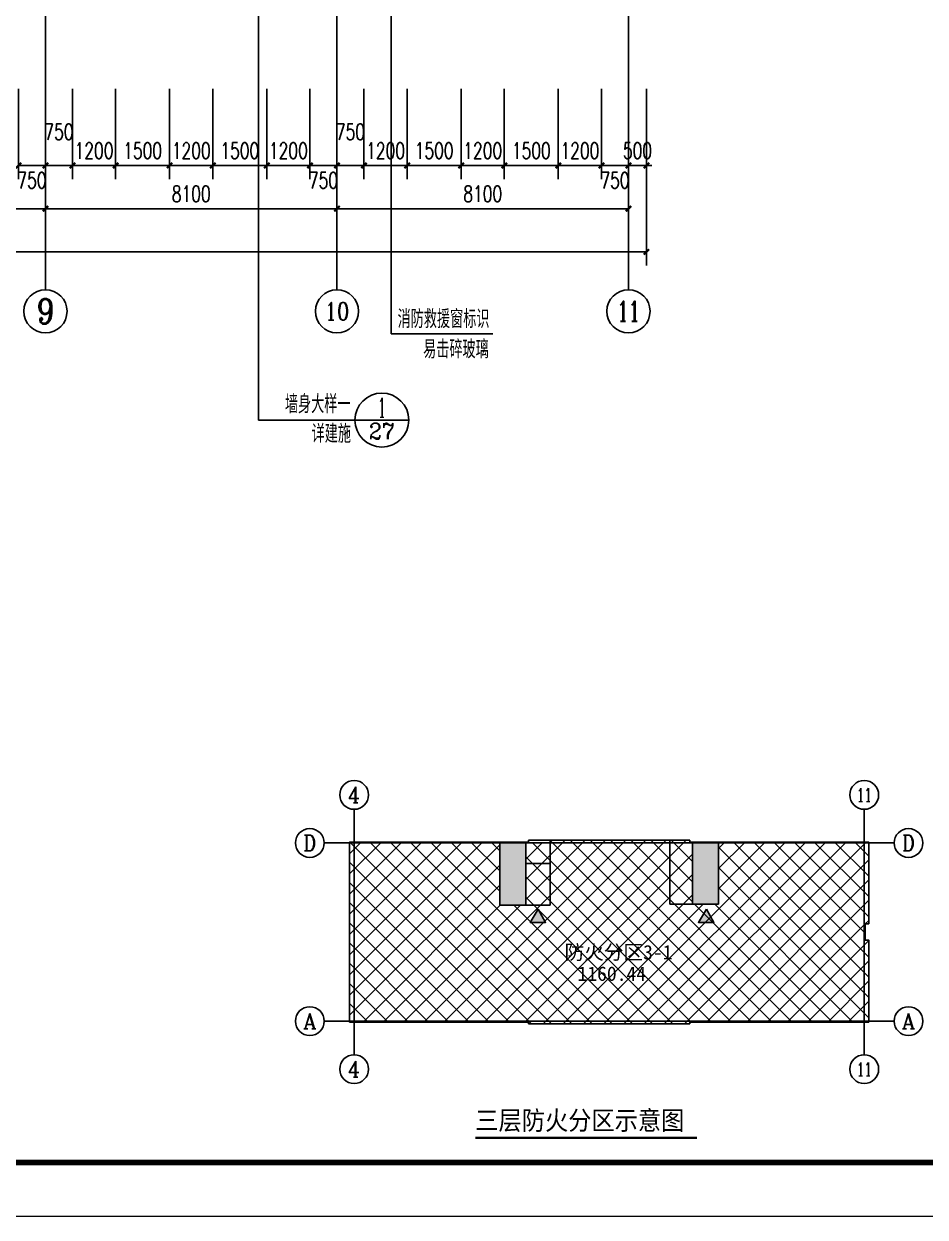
# Model space of a CAD drawing. Extents: x 1738711 to 2346805, y 1189731 to 2516152.
# Drawn here: x 1982692 to 2007735, y 1750890 to 1784042 of the extents above; entities that cross this region are included whole.
import ezdxf
from ezdxf.enums import TextEntityAlignment as Align

# ---------------------------------------------------------------- set-up
doc = ezdxf.new("R2010")
doc.units = 0
doc.header["$LTSCALE"] = 1000
doc.header["$MEASUREMENT"] = 0
for name, color, linetype in [('AXIS', 3, 'Continuous'), ('AXIS_TEXT', 7, 'Continuous'), ('DIM_IDEN', 3, 'Continuous'), ('DIM_LEAD', 3, 'Continuous'), ('DIM_SYMB', 3, 'Continuous'), ('DOTE', 1, 'Continuous'), ('G-ANNO-INDX', 42, 'Continuous'), ('PUB_DIM', 3, 'Continuous'), ('PUB_TEXT', 7, 'Continuous'), ('TK', 4, 'Continuous'), ('WALL', 40, 'Continuous'), ('看线', 8, 'Continuous')]:
    doc.layers.add(name, color=color, linetype=linetype)
doc.styles.add('_TCH_AXIS', font='COMPLEX', dxfattribs={"bigfont": 'GBCBIG'})
doc.styles.add('_TCH_DIM', font='SIMPLEX', dxfattribs={"bigfont": 'GBCBIG'})
doc.styles.add('_TCH_DIM_T3', font='SIMPLEX', dxfattribs={"width": 0.705882, "bigfont": 'GBCBIG'})
doc.styles.add('_TCH_LABEL', font='COMPLEX', dxfattribs={"bigfont": 'GBCBIG'})
doc.styles.add('COMPLEX', font='COMPLEX')
doc.styles.add('宋体', font='SIMSUN.TTF', dxfattribs={"width": 0.75})
doc.styles.add('黑体', font='simhei_0.ttf', dxfattribs={"width": 0.9})
doc.dimstyles.new('_TCH_ARCH&&150', dxfattribs={"dimtxt": 446.25, "dimasz": 150, "dimexe": 375, "dimexo": 450, "dimgap": 189.375, "dimtad": 1, "dimdec": 0, "dimzin": 0, "dimdsep": 46, "dimtxsty": '_TCH_DIM_T3', "dimblk": 'ARCHTICK', "dimcen": 0.09, "dimclrt": 7, "dimazin": 2, "dimtfac": 1, "dimtdec": 0, "dimtix": 1, "dimtmove": 2, "dimatfit": 3, "dimfxl": 1, "dimtolj": 1, "dimtzin": 0, "dimarcsym": 0})

# ---------------------------------------------------------------- blocks, each defined once
blk = doc.blocks.new('haerherhre')
at = {"layer": 'G-ANNO-INDX'}
blk.add_hatch(color=1, dxfattribs=at).paths.add_polyline_path([(2056760, 9211), (2057130, 9001), (2057130, 9431)])
at = {"layer": 'G-ANNO-INDX', "color": 1}
blk.add_lwpolyline([(2056760, 9211), (2057130, 9001), (2057130, 9431), (2056760, 9211)], dxfattribs=at)
blk = doc.blocks.new('hjashrtahreahe')
at = {"layer": 'TK', "color": 7, "const_width": 25}
blk.add_lwpolyline([(0, 59400), (84100, 59400), (84100, 0), (0, 0)], close=True, dxfattribs=at)
at = {"layer": 'TK', "color": 3, "const_width": 100}
blk.add_lwpolyline([(2500, 1000), (2500, 58400), (83100, 58400), (83100, 1000)], close=True, dxfattribs=at)
at = {"layer": 'TK', "style": '宋体', "width": 0.75}
for tag, height, p in [('项目负责人', 350, (6003, 57089)), ('专业负责人', 350, (6003, 56224)), ('设计人', 350, (6003, 55419)), ('版号1', 250, (77304, 22193)), ('时间1', 250, (82405, 22193)), ('版号2', 250, (77304, 21593)), ('时间2', 250, (82405, 21593)), ('版号3', 250, (77304, 20993)), ('时间3', 250, (82405, 20993)), ('建筑会签', 0.0001, (78978, 2403)), ('电气会签', 0.0001, (82128, 2403)), ('结构会签', 0.0001, (78978, 1803)), ('暖通会签', 0.0001, (82128, 1803)), ('给排水会签', 0.0001, (78978, 1250)), ('智能化会签', 0.0001, (82128, 1250))]:
    blk.add_attdef(tag, text='', height=height, dxfattribs=at).set_placement(p, align=Align.CENTER)
for tag, p in [('合作设计单位', (80816, 48986)), ('版号说明1', (79854, 22318)), ('版号说明2', (79854, 21718)), ('版号说明3', (79854, 21118)), ('浙江绿储科技有限公司', (80545, 16036)), ('百兆瓦级集中式熔盐储能关键', (80545, 14953)), ('设备研发及制造基地项目', (80545, 14603)), ('1#研发楼', (80545, 13636)), ('图名', (80545, 12436)), ('工程编号', (78978, 11461)), ('子项编号', (82128, 11461)), ('建筑', (78978, 10711)), ('图号', (82128, 10711)), ('施工图', (78978, 9961)), ('2023.03', (82128, 9961)), ('审定', (79353, 8461)), ('审核', (79353, 7711)), ('工程负责', (79353, 6961)), ('专业负责', (79353, 6211)), ('设计', (79353, 5461)), ('制图', (79353, 4711)), ('校对', (79353, 3961))]:
    blk.add_attdef(tag, text='', height=250, dxfattribs=at).set_placement(p, align=Align.MIDDLE_CENTER)
blk = doc.blocks.new('_ArchTick')
at = {"color": 0, "linetype": 'ByBlock', "const_width": 0.4}
blk.add_lwpolyline([(-0.5, -0.5), (0.5, 0.5)], dxfattribs=at)
blk = doc.blocks.new('*D3413')
at = {"layer": 'Defpoints', "color": 0, "transparency": 16777216}
for p in [(1982542, 1782685), (1983292, 1782685), (1983292, 1780107)]:
    blk.add_point(p, dxfattribs=at)
at = {"layer": 'PUB_DIM', "color": 0, "lineweight": -2, "transparency": 16777216}
for p, q in [((1982542, 1782235), (1982542, 1779732)), ((1983292, 1782235), (1983292, 1779732)), ((1982542, 1780107), (1983292, 1780107))]:
    blk.add_line(p, q, dxfattribs=at)
at = {"layer": 'PUB_DIM', "color": 0, "lineweight": -2, "transparency": 16777216, "xscale": 150, "yscale": 150, "zscale": 150, "rotation": 180}
blk.add_blockref('_ArchTick', (1982542, 1780107), dxfattribs=at)
at = {"layer": 'PUB_DIM', "color": 0, "lineweight": -2, "transparency": 16777216, "xscale": 150, "yscale": 150, "zscale": 150}
blk.add_blockref('_ArchTick', (1983292, 1780107), dxfattribs=at)
at = {"layer": 'PUB_DIM', "color": 7, "transparency": 16777216, "insert": (1982917, 1779695), "char_height": 446.2, "attachment_point": 5, "style": '_TCH_DIM_T3'}
blk.add_mtext('\\A1;750', dxfattribs=at)
blk = doc.blocks.new('*D3414')
at = {"layer": 'Defpoints', "color": 0, "transparency": 16777216}
for p in [(1983292, 1782685), (1984042, 1782685), (1984042, 1780107)]:
    blk.add_point(p, dxfattribs=at)
at = {"layer": 'PUB_DIM', "color": 0, "lineweight": -2, "transparency": 16777216}
for p, q in [((1983292, 1782235), (1983292, 1779732)), ((1984042, 1782235), (1984042, 1779732)), ((1983292, 1780107), (1984042, 1780107))]:
    blk.add_line(p, q, dxfattribs=at)
at = {"layer": 'PUB_DIM', "color": 0, "lineweight": -2, "transparency": 16777216, "xscale": 150, "yscale": 150, "zscale": 150, "rotation": 180}
blk.add_blockref('_ArchTick', (1983292, 1780107), dxfattribs=at)
at = {"layer": 'PUB_DIM', "color": 0, "lineweight": -2, "transparency": 16777216, "xscale": 150, "yscale": 150, "zscale": 150}
blk.add_blockref('_ArchTick', (1984042, 1780107), dxfattribs=at)
at = {"layer": 'PUB_DIM', "color": 7, "transparency": 16777216, "insert": (1983667, 1781045), "char_height": 446.2, "attachment_point": 5, "style": '_TCH_DIM_T3'}
blk.add_mtext('\\A1;750', dxfattribs=at)
blk = doc.blocks.new('*D3415')
at = {"layer": 'Defpoints', "color": 0, "transparency": 16777216}
for p in [(1984042, 1782685), (1985242, 1782685), (1985242, 1780107)]:
    blk.add_point(p, dxfattribs=at)
at = {"layer": 'PUB_DIM', "color": 0, "lineweight": -2, "transparency": 16777216}
for p, q in [((1984042, 1782235), (1984042, 1779732)), ((1985242, 1782235), (1985242, 1779732)), ((1984042, 1780107), (1983892, 1780107)), ((1984042, 1780107), (1985242, 1780107)), ((1985242, 1780107), (1985392, 1780107))]:
    blk.add_line(p, q, dxfattribs=at)
at = {"layer": 'PUB_DIM', "color": 0, "lineweight": -2, "transparency": 16777216, "xscale": 150, "yscale": 150, "zscale": 150}
blk.add_blockref('_ArchTick', (1984042, 1780107), dxfattribs=at)
at = {"layer": 'PUB_DIM', "color": 0, "lineweight": -2, "transparency": 16777216, "xscale": 150, "yscale": 150, "zscale": 150, "rotation": 180}
blk.add_blockref('_ArchTick', (1985242, 1780107), dxfattribs=at)
at = {"layer": 'PUB_DIM', "color": 7, "transparency": 16777216, "insert": (1984642, 1780520), "char_height": 446.2, "attachment_point": 5, "style": '_TCH_DIM_T3'}
blk.add_mtext('\\A1;1200', dxfattribs=at)
blk = doc.blocks.new('*D3416')
at = {"layer": 'Defpoints', "color": 0, "transparency": 16777216}
for p in [(1985242, 1782685), (1986742, 1782685), (1986742, 1780107)]:
    blk.add_point(p, dxfattribs=at)
at = {"layer": 'PUB_DIM', "color": 0, "lineweight": -2, "transparency": 16777216}
for p, q in [((1985242, 1782235), (1985242, 1779732)), ((1986742, 1782235), (1986742, 1779732)), ((1985242, 1780107), (1986742, 1780107))]:
    blk.add_line(p, q, dxfattribs=at)
at = {"layer": 'PUB_DIM', "color": 0, "lineweight": -2, "transparency": 16777216, "xscale": 150, "yscale": 150, "zscale": 150, "rotation": 180}
blk.add_blockref('_ArchTick', (1985242, 1780107), dxfattribs=at)
at = {"layer": 'PUB_DIM', "color": 0, "lineweight": -2, "transparency": 16777216, "xscale": 150, "yscale": 150, "zscale": 150}
blk.add_blockref('_ArchTick', (1986742, 1780107), dxfattribs=at)
at = {"layer": 'PUB_DIM', "color": 7, "transparency": 16777216, "insert": (1985992, 1780520), "char_height": 446.2, "attachment_point": 5, "style": '_TCH_DIM_T3'}
blk.add_mtext('\\A1;1500', dxfattribs=at)
blk = doc.blocks.new('*D3417')
at = {"layer": 'Defpoints', "color": 0, "transparency": 16777216}
for p in [(1986742, 1782685), (1987942, 1782685), (1987942, 1780107)]:
    blk.add_point(p, dxfattribs=at)
at = {"layer": 'PUB_DIM', "color": 0, "lineweight": -2, "transparency": 16777216}
for p, q in [((1986742, 1782235), (1986742, 1779732)), ((1987942, 1782235), (1987942, 1779732)), ((1986742, 1780107), (1986592, 1780107)), ((1986742, 1780107), (1987942, 1780107)), ((1987942, 1780107), (1988092, 1780107))]:
    blk.add_line(p, q, dxfattribs=at)
at = {"layer": 'PUB_DIM', "color": 0, "lineweight": -2, "transparency": 16777216, "xscale": 150, "yscale": 150, "zscale": 150}
blk.add_blockref('_ArchTick', (1986742, 1780107), dxfattribs=at)
at = {"layer": 'PUB_DIM', "color": 0, "lineweight": -2, "transparency": 16777216, "xscale": 150, "yscale": 150, "zscale": 150, "rotation": 180}
blk.add_blockref('_ArchTick', (1987942, 1780107), dxfattribs=at)
at = {"layer": 'PUB_DIM', "color": 7, "transparency": 16777216, "insert": (1987342, 1780520), "char_height": 446.2, "attachment_point": 5, "style": '_TCH_DIM_T3'}
blk.add_mtext('\\A1;1200', dxfattribs=at)
blk = doc.blocks.new('*D3418')
at = {"layer": 'Defpoints', "color": 0, "transparency": 16777216}
for p in [(1987942, 1782685), (1989442, 1782685), (1989442, 1780107)]:
    blk.add_point(p, dxfattribs=at)
at = {"layer": 'PUB_DIM', "color": 0, "lineweight": -2, "transparency": 16777216}
for p, q in [((1987942, 1782235), (1987942, 1779732)), ((1989442, 1782235), (1989442, 1779732)), ((1987942, 1780107), (1989442, 1780107))]:
    blk.add_line(p, q, dxfattribs=at)
at = {"layer": 'PUB_DIM', "color": 0, "lineweight": -2, "transparency": 16777216, "xscale": 150, "yscale": 150, "zscale": 150, "rotation": 180}
blk.add_blockref('_ArchTick', (1987942, 1780107), dxfattribs=at)
at = {"layer": 'PUB_DIM', "color": 0, "lineweight": -2, "transparency": 16777216, "xscale": 150, "yscale": 150, "zscale": 150}
blk.add_blockref('_ArchTick', (1989442, 1780107), dxfattribs=at)
at = {"layer": 'PUB_DIM', "color": 7, "transparency": 16777216, "insert": (1988692, 1780520), "char_height": 446.2, "attachment_point": 5, "style": '_TCH_DIM_T3'}
blk.add_mtext('\\A1;1500', dxfattribs=at)
blk = doc.blocks.new('*D3419')
at = {"layer": 'Defpoints', "color": 0, "transparency": 16777216}
for p in [(1989442, 1782685), (1990642, 1782685), (1990642, 1780107)]:
    blk.add_point(p, dxfattribs=at)
at = {"layer": 'PUB_DIM', "color": 0, "lineweight": -2, "transparency": 16777216}
for p, q in [((1989442, 1782235), (1989442, 1779732)), ((1990642, 1782235), (1990642, 1779732)), ((1989442, 1780107), (1989292, 1780107)), ((1989442, 1780107), (1990642, 1780107)), ((1990642, 1780107), (1990792, 1780107))]:
    blk.add_line(p, q, dxfattribs=at)
at = {"layer": 'PUB_DIM', "color": 0, "lineweight": -2, "transparency": 16777216, "xscale": 150, "yscale": 150, "zscale": 150}
blk.add_blockref('_ArchTick', (1989442, 1780107), dxfattribs=at)
at = {"layer": 'PUB_DIM', "color": 0, "lineweight": -2, "transparency": 16777216, "xscale": 150, "yscale": 150, "zscale": 150, "rotation": 180}
blk.add_blockref('_ArchTick', (1990642, 1780107), dxfattribs=at)
at = {"layer": 'PUB_DIM', "color": 7, "transparency": 16777216, "insert": (1990042, 1780520), "char_height": 446.2, "attachment_point": 5, "style": '_TCH_DIM_T3'}
blk.add_mtext('\\A1;1200', dxfattribs=at)
blk = doc.blocks.new('*D3420')
at = {"layer": 'Defpoints', "color": 0, "transparency": 16777216}
for p in [(1990642, 1782685), (1991392, 1782685), (1991392, 1780107)]:
    blk.add_point(p, dxfattribs=at)
at = {"layer": 'PUB_DIM', "color": 0, "lineweight": -2, "transparency": 16777216}
for p, q in [((1990642, 1782235), (1990642, 1779732)), ((1991392, 1782235), (1991392, 1779732)), ((1990642, 1780107), (1991392, 1780107))]:
    blk.add_line(p, q, dxfattribs=at)
at = {"layer": 'PUB_DIM', "color": 0, "lineweight": -2, "transparency": 16777216, "xscale": 150, "yscale": 150, "zscale": 150, "rotation": 180}
blk.add_blockref('_ArchTick', (1990642, 1780107), dxfattribs=at)
at = {"layer": 'PUB_DIM', "color": 0, "lineweight": -2, "transparency": 16777216, "xscale": 150, "yscale": 150, "zscale": 150}
blk.add_blockref('_ArchTick', (1991392, 1780107), dxfattribs=at)
at = {"layer": 'PUB_DIM', "color": 7, "transparency": 16777216, "insert": (1991017, 1779695), "char_height": 446.2, "attachment_point": 5, "style": '_TCH_DIM_T3'}
blk.add_mtext('\\A1;750', dxfattribs=at)
blk = doc.blocks.new('*D3421')
at = {"layer": 'Defpoints', "color": 0, "transparency": 16777216}
for p in [(1991392, 1782685), (1992142, 1782685), (1992142, 1780107)]:
    blk.add_point(p, dxfattribs=at)
at = {"layer": 'PUB_DIM', "color": 0, "lineweight": -2, "transparency": 16777216}
for p, q in [((1991392, 1782235), (1991392, 1779732)), ((1992142, 1782235), (1992142, 1779732)), ((1991392, 1780107), (1992142, 1780107))]:
    blk.add_line(p, q, dxfattribs=at)
at = {"layer": 'PUB_DIM', "color": 0, "lineweight": -2, "transparency": 16777216, "xscale": 150, "yscale": 150, "zscale": 150, "rotation": 180}
blk.add_blockref('_ArchTick', (1991392, 1780107), dxfattribs=at)
at = {"layer": 'PUB_DIM', "color": 0, "lineweight": -2, "transparency": 16777216, "xscale": 150, "yscale": 150, "zscale": 150}
blk.add_blockref('_ArchTick', (1992142, 1780107), dxfattribs=at)
at = {"layer": 'PUB_DIM', "color": 7, "transparency": 16777216, "insert": (1991767, 1781045), "char_height": 446.2, "attachment_point": 5, "style": '_TCH_DIM_T3'}
blk.add_mtext('\\A1;750', dxfattribs=at)
blk = doc.blocks.new('*D3422')
at = {"layer": 'Defpoints', "color": 0, "transparency": 16777216}
for p in [(1992142, 1782685), (1993342, 1782685), (1993342, 1780107)]:
    blk.add_point(p, dxfattribs=at)
at = {"layer": 'PUB_DIM', "color": 0, "lineweight": -2, "transparency": 16777216}
for p, q in [((1992142, 1782235), (1992142, 1779732)), ((1993342, 1782235), (1993342, 1779732)), ((1992142, 1780107), (1991992, 1780107)), ((1992142, 1780107), (1993342, 1780107)), ((1993342, 1780107), (1993492, 1780107))]:
    blk.add_line(p, q, dxfattribs=at)
at = {"layer": 'PUB_DIM', "color": 0, "lineweight": -2, "transparency": 16777216, "xscale": 150, "yscale": 150, "zscale": 150}
blk.add_blockref('_ArchTick', (1992142, 1780107), dxfattribs=at)
at = {"layer": 'PUB_DIM', "color": 0, "lineweight": -2, "transparency": 16777216, "xscale": 150, "yscale": 150, "zscale": 150, "rotation": 180}
blk.add_blockref('_ArchTick', (1993342, 1780107), dxfattribs=at)
at = {"layer": 'PUB_DIM', "color": 7, "transparency": 16777216, "insert": (1992742, 1780520), "char_height": 446.2, "attachment_point": 5, "style": '_TCH_DIM_T3'}
blk.add_mtext('\\A1;1200', dxfattribs=at)
blk = doc.blocks.new('*D3423')
at = {"layer": 'Defpoints', "color": 0, "transparency": 16777216}
for p in [(1993342, 1782685), (1994842, 1782685), (1994842, 1780107)]:
    blk.add_point(p, dxfattribs=at)
at = {"layer": 'PUB_DIM', "color": 0, "lineweight": -2, "transparency": 16777216}
for p, q in [((1993342, 1782235), (1993342, 1779732)), ((1994842, 1782235), (1994842, 1779732)), ((1993342, 1780107), (1994842, 1780107))]:
    blk.add_line(p, q, dxfattribs=at)
at = {"layer": 'PUB_DIM', "color": 0, "lineweight": -2, "transparency": 16777216, "xscale": 150, "yscale": 150, "zscale": 150, "rotation": 180}
blk.add_blockref('_ArchTick', (1993342, 1780107), dxfattribs=at)
at = {"layer": 'PUB_DIM', "color": 0, "lineweight": -2, "transparency": 16777216, "xscale": 150, "yscale": 150, "zscale": 150}
blk.add_blockref('_ArchTick', (1994842, 1780107), dxfattribs=at)
at = {"layer": 'PUB_DIM', "color": 7, "transparency": 16777216, "insert": (1994092, 1780520), "char_height": 446.2, "attachment_point": 5, "style": '_TCH_DIM_T3'}
blk.add_mtext('\\A1;1500', dxfattribs=at)
blk = doc.blocks.new('*D3424')
at = {"layer": 'Defpoints', "color": 0, "transparency": 16777216}
for p in [(1994842, 1782685), (1996042, 1782685), (1996042, 1780107)]:
    blk.add_point(p, dxfattribs=at)
at = {"layer": 'PUB_DIM', "color": 0, "lineweight": -2, "transparency": 16777216}
for p, q in [((1994842, 1782235), (1994842, 1779732)), ((1996042, 1782235), (1996042, 1779732)), ((1994842, 1780107), (1994692, 1780107)), ((1994842, 1780107), (1996042, 1780107)), ((1996042, 1780107), (1996192, 1780107))]:
    blk.add_line(p, q, dxfattribs=at)
at = {"layer": 'PUB_DIM', "color": 0, "lineweight": -2, "transparency": 16777216, "xscale": 150, "yscale": 150, "zscale": 150}
blk.add_blockref('_ArchTick', (1994842, 1780107), dxfattribs=at)
at = {"layer": 'PUB_DIM', "color": 0, "lineweight": -2, "transparency": 16777216, "xscale": 150, "yscale": 150, "zscale": 150, "rotation": 180}
blk.add_blockref('_ArchTick', (1996042, 1780107), dxfattribs=at)
at = {"layer": 'PUB_DIM', "color": 7, "transparency": 16777216, "insert": (1995442, 1780520), "char_height": 446.2, "attachment_point": 5, "style": '_TCH_DIM_T3'}
blk.add_mtext('\\A1;1200', dxfattribs=at)
blk = doc.blocks.new('*D3425')
at = {"layer": 'Defpoints', "color": 0, "transparency": 16777216}
for p in [(1996042, 1782685), (1997542, 1782685), (1997542, 1780107)]:
    blk.add_point(p, dxfattribs=at)
at = {"layer": 'PUB_DIM', "color": 0, "lineweight": -2, "transparency": 16777216}
for p, q in [((1996042, 1782235), (1996042, 1779732)), ((1997542, 1782235), (1997542, 1779732)), ((1996042, 1780107), (1997542, 1780107))]:
    blk.add_line(p, q, dxfattribs=at)
at = {"layer": 'PUB_DIM', "color": 0, "lineweight": -2, "transparency": 16777216, "xscale": 150, "yscale": 150, "zscale": 150, "rotation": 180}
blk.add_blockref('_ArchTick', (1996042, 1780107), dxfattribs=at)
at = {"layer": 'PUB_DIM', "color": 0, "lineweight": -2, "transparency": 16777216, "xscale": 150, "yscale": 150, "zscale": 150}
blk.add_blockref('_ArchTick', (1997542, 1780107), dxfattribs=at)
at = {"layer": 'PUB_DIM', "color": 7, "transparency": 16777216, "insert": (1996792, 1780520), "char_height": 446.2, "attachment_point": 5, "style": '_TCH_DIM_T3'}
blk.add_mtext('\\A1;1500', dxfattribs=at)
blk = doc.blocks.new('*D3426')
at = {"layer": 'Defpoints', "color": 0, "transparency": 16777216}
for p in [(1997542, 1782685), (1998742, 1782685), (1998742, 1780107)]:
    blk.add_point(p, dxfattribs=at)
at = {"layer": 'PUB_DIM', "color": 0, "lineweight": -2, "transparency": 16777216}
for p, q in [((1997542, 1782235), (1997542, 1779732)), ((1998742, 1782235), (1998742, 1779732)), ((1997542, 1780107), (1997392, 1780107)), ((1997542, 1780107), (1998742, 1780107)), ((1998742, 1780107), (1998892, 1780107))]:
    blk.add_line(p, q, dxfattribs=at)
at = {"layer": 'PUB_DIM', "color": 0, "lineweight": -2, "transparency": 16777216, "xscale": 150, "yscale": 150, "zscale": 150}
blk.add_blockref('_ArchTick', (1997542, 1780107), dxfattribs=at)
at = {"layer": 'PUB_DIM', "color": 0, "lineweight": -2, "transparency": 16777216, "xscale": 150, "yscale": 150, "zscale": 150, "rotation": 180}
blk.add_blockref('_ArchTick', (1998742, 1780107), dxfattribs=at)
at = {"layer": 'PUB_DIM', "color": 7, "transparency": 16777216, "insert": (1998142, 1780520), "char_height": 446.2, "attachment_point": 5, "style": '_TCH_DIM_T3'}
blk.add_mtext('\\A1;1200', dxfattribs=at)
blk = doc.blocks.new('*D3427')
at = {"layer": 'Defpoints', "color": 0, "transparency": 16777216}
for p in [(1998742, 1782685), (1999492, 1782685), (1999492, 1780107)]:
    blk.add_point(p, dxfattribs=at)
at = {"layer": 'PUB_DIM', "color": 0, "lineweight": -2, "transparency": 16777216}
for p, q in [((1998742, 1782235), (1998742, 1779732)), ((1999492, 1782235), (1999492, 1779732)), ((1998742, 1780107), (1999492, 1780107))]:
    blk.add_line(p, q, dxfattribs=at)
at = {"layer": 'PUB_DIM', "color": 0, "lineweight": -2, "transparency": 16777216, "xscale": 150, "yscale": 150, "zscale": 150, "rotation": 180}
blk.add_blockref('_ArchTick', (1998742, 1780107), dxfattribs=at)
at = {"layer": 'PUB_DIM', "color": 0, "lineweight": -2, "transparency": 16777216, "xscale": 150, "yscale": 150, "zscale": 150}
blk.add_blockref('_ArchTick', (1999492, 1780107), dxfattribs=at)
at = {"layer": 'PUB_DIM', "color": 7, "transparency": 16777216, "insert": (1999117, 1779695), "char_height": 446.2, "attachment_point": 5, "style": '_TCH_DIM_T3'}
blk.add_mtext('\\A1;750', dxfattribs=at)
blk = doc.blocks.new('*D3428')
at = {"layer": 'Defpoints', "color": 0, "transparency": 16777216}
for p in [(1999492, 1782685), (1999992, 1782685), (1999992, 1780107)]:
    blk.add_point(p, dxfattribs=at)
at = {"layer": 'PUB_DIM', "color": 0, "lineweight": -2, "transparency": 16777216}
for p, q in [((1999492, 1782235), (1999492, 1779732)), ((1999992, 1782235), (1999992, 1779732)), ((1999492, 1780107), (1999342, 1780107)), ((1999492, 1780107), (1999992, 1780107)), ((1999992, 1780107), (2000142, 1780107))]:
    blk.add_line(p, q, dxfattribs=at)
at = {"layer": 'PUB_DIM', "color": 0, "lineweight": -2, "transparency": 16777216, "xscale": 150, "yscale": 150, "zscale": 150}
blk.add_blockref('_ArchTick', (1999492, 1780107), dxfattribs=at)
at = {"layer": 'PUB_DIM', "color": 0, "lineweight": -2, "transparency": 16777216, "xscale": 150, "yscale": 150, "zscale": 150, "rotation": 180}
blk.add_blockref('_ArchTick', (1999992, 1780107), dxfattribs=at)
at = {"layer": 'PUB_DIM', "color": 7, "transparency": 16777216, "insert": (1999742, 1780520), "char_height": 446.2, "attachment_point": 5, "style": '_TCH_DIM_T3'}
blk.add_mtext('\\A1;500', dxfattribs=at)
blk = doc.blocks.new('*D3458')
at = {"layer": 'AXIS', "color": 0, "lineweight": -2, "transparency": 16777216}
for p, q in [((1975192, 1782207), (1975192, 1778532)), ((1983292, 1782207), (1983292, 1778532)), ((1975192, 1778907), (1983292, 1778907))]:
    blk.add_line(p, q, dxfattribs=at)
at = {"layer": 'Defpoints', "color": 0, "transparency": 16777216}
for p in [(1975192, 1782657), (1983292, 1782657), (1983292, 1778907)]:
    blk.add_point(p, dxfattribs=at)
at = {"layer": 'AXIS', "color": 0, "lineweight": -2, "transparency": 16777216, "xscale": 150, "yscale": 150, "zscale": 150, "rotation": 180}
blk.add_blockref('_ArchTick', (1975192, 1778907), dxfattribs=at)
at = {"layer": 'AXIS', "color": 0, "lineweight": -2, "transparency": 16777216, "xscale": 150, "yscale": 150, "zscale": 150}
blk.add_blockref('_ArchTick', (1983292, 1778907), dxfattribs=at)
at = {"layer": 'AXIS', "color": 7, "transparency": 16777216, "insert": (1979242, 1779320), "char_height": 446.2, "attachment_point": 5, "style": '_TCH_DIM_T3'}
blk.add_mtext('\\A1;8100', dxfattribs=at)
blk = doc.blocks.new('*D3459')
at = {"layer": 'AXIS', "color": 0, "lineweight": -2, "transparency": 16777216}
for p, q in [((1983292, 1782207), (1983292, 1778532)), ((1991392, 1782207), (1991392, 1778532)), ((1983292, 1778907), (1991392, 1778907))]:
    blk.add_line(p, q, dxfattribs=at)
at = {"layer": 'Defpoints', "color": 0, "transparency": 16777216}
for p in [(1983292, 1782657), (1991392, 1782657), (1991392, 1778907)]:
    blk.add_point(p, dxfattribs=at)
at = {"layer": 'AXIS', "color": 0, "lineweight": -2, "transparency": 16777216, "xscale": 150, "yscale": 150, "zscale": 150, "rotation": 180}
blk.add_blockref('_ArchTick', (1983292, 1778907), dxfattribs=at)
at = {"layer": 'AXIS', "color": 0, "lineweight": -2, "transparency": 16777216, "xscale": 150, "yscale": 150, "zscale": 150}
blk.add_blockref('_ArchTick', (1991392, 1778907), dxfattribs=at)
at = {"layer": 'AXIS', "color": 7, "transparency": 16777216, "insert": (1987342, 1779320), "char_height": 446.2, "attachment_point": 5, "style": '_TCH_DIM_T3'}
blk.add_mtext('\\A1;8100', dxfattribs=at)
blk = doc.blocks.new('*D3460')
at = {"layer": 'AXIS', "color": 0, "lineweight": -2, "transparency": 16777216}
for p, q in [((1991392, 1782207), (1991392, 1778532)), ((1999492, 1782207), (1999492, 1778532)), ((1991392, 1778907), (1999492, 1778907))]:
    blk.add_line(p, q, dxfattribs=at)
at = {"layer": 'Defpoints', "color": 0, "transparency": 16777216}
for p in [(1991392, 1782657), (1999492, 1782657), (1999492, 1778907)]:
    blk.add_point(p, dxfattribs=at)
at = {"layer": 'AXIS', "color": 0, "lineweight": -2, "transparency": 16777216, "xscale": 150, "yscale": 150, "zscale": 150, "rotation": 180}
blk.add_blockref('_ArchTick', (1991392, 1778907), dxfattribs=at)
at = {"layer": 'AXIS', "color": 0, "lineweight": -2, "transparency": 16777216, "xscale": 150, "yscale": 150, "zscale": 150}
blk.add_blockref('_ArchTick', (1999492, 1778907), dxfattribs=at)
at = {"layer": 'AXIS', "color": 7, "transparency": 16777216, "insert": (1995442, 1779320), "char_height": 446.2, "attachment_point": 5, "style": '_TCH_DIM_T3'}
blk.add_mtext('\\A1;8100', dxfattribs=at)
blk = doc.blocks.new('*D3461')
at = {"layer": 'AXIS', "color": 0, "lineweight": -2, "transparency": 16777216}
for p, q in [((1921292, 1782207), (1921292, 1777332)), ((1999992, 1782207), (1999992, 1777332)), ((1921292, 1777707), (1999992, 1777707))]:
    blk.add_line(p, q, dxfattribs=at)
at = {"layer": 'Defpoints', "color": 0, "transparency": 16777216}
for p in [(1921292, 1782657), (1999992, 1782657), (1999992, 1777707)]:
    blk.add_point(p, dxfattribs=at)
at = {"layer": 'AXIS', "color": 0, "lineweight": -2, "transparency": 16777216, "xscale": 150, "yscale": 150, "zscale": 150, "rotation": 180}
blk.add_blockref('_ArchTick', (1921292, 1777707), dxfattribs=at)
at = {"layer": 'AXIS', "color": 0, "lineweight": -2, "transparency": 16777216, "xscale": 150, "yscale": 150, "zscale": 150}
blk.add_blockref('_ArchTick', (1999992, 1777707), dxfattribs=at)
at = {"layer": 'AXIS', "color": 7, "transparency": 16777216, "insert": (1960642, 1778120), "char_height": 446.2, "attachment_point": 5, "style": '_TCH_DIM_T3'}
blk.add_mtext('\\A1;78700', dxfattribs=at)
blk = doc.blocks.new('_AXISO')
blk.add_circle((0, 0), 0.5)
at = {"layer": 'AXIS_TEXT', "style": 'COMPLEX', "width": 1.041667}
blk.add_attdef('A', text='', height=0.56, dxfattribs=at).set_placement((-0.25, -0.28), (0.25, -0.28), align=Align.FIT)

msp = doc.modelspace()

# ---------------------------------------------------------------- hatches: boundary and pattern name
at = {"layer": '看线'}
h = msp.add_hatch(dxfattribs=at)
h.set_pattern_fill('ANSI37', color=256, scale=250, style=0)
h.set_pattern_definition([(45, (2000886.7, 1761150.35), (-280.633, 280.633), []), (135, (2000886.7, 1761150.35), (-280.633, -280.633), [])])
h.paths.add_polyline_path([(2001268.1, 1761311.2), (2001193, 1761311.2), (2001193, 1761361.2), (2000643.1, 1761361.2), (2000643.1, 1759586.2), (2001268.1, 1759586.2)], flags=17)
h.paths.add_polyline_path([(1997318, 1760711.2), (1996643.1, 1760711.2), (1996643.1, 1759561.2), (1997318, 1759561.2)], flags=0)
h.paths.add_polyline_path([(1997318, 1761286.2), (1996643.1, 1761286.2), (1996643.1, 1760711.2), (1997318, 1760711.2)], flags=0)
h.paths.add_polyline_path([(1997318, 1759561.2), (1995918.1, 1759561.2), (1995918.1, 1761311.2), (1996718, 1761311.2), (1996718, 1761361.2), (1997318, 1761361.2)], flags=16)
edge = h.paths.add_edge_path(flags=16)
edge.add_line((1996643.1, 1761311.2), (1996643.1, 1759561.2))
h.paths.add_polyline_path([(2001193, 1761361.2), (2001193, 1761311.2), (2001193, 1761311.2), (2001193, 1761361.2)], flags=16)
h.paths.add_polyline_path([(2001993.1, 1759586.2), (2000643.1, 1759586.2), (2000643.1, 1761361.2), (1996718, 1761361.2), (1996718, 1761311.2), (1991743.1, 1761311.2), (1991743.1, 1756311.2), (1996718, 1756311.2), (1996718, 1756261.2), (2001193, 1756261.2), (2001193, 1756311.2), (2006168.1, 1756311.2), (2006168.1, 1758586.2), (2006068.1, 1758586.2), (2006068.1, 1759036.2), (2006168.1, 1759036.2), (2006168.1, 1761311.2), (2001993.1, 1761311.2)])
h = msp.add_hatch(color=1, dxfattribs=at)
h.paths.add_polyline_path([(2001993.1, 1761311.2), (2001268.1, 1761311.2), (2001268.1, 1759586.2), (2001993.1, 1759586.2)])
h.paths.add_polyline_path([(1996643.1, 1761311.2), (1995918.1, 1761311.2), (1995918.1, 1759561.2), (1996643.1, 1759561.2)])

# ---------------------------------------------------------------- linework, layer by layer
at = {"layer": 'AXIS'}
for p, q in [((1983291.9, 1782657.1), (1983291.9, 1776657.1)), ((1991391.9, 1782657.1), (1991391.9, 1776657.1)), ((1999491.9, 1782657.1), (1999491.9, 1776657.1)), ((1991868.1, 1761220.8), (1991868.1, 1762220.8)), ((2006043.1, 1761220.8), (2006043.1, 1762220.8)), ((1992037.9, 1761286.2), (1991037.9, 1761286.2)), ((2005873.2, 1761286.2), (2006873.2, 1761286.2)), ((1991868.1, 1756401.7), (1991868.1, 1755401.7)), ((2006043.1, 1756401.7), (2006043.1, 1755401.7)), ((1992037.9, 1756336.2), (1991037.9, 1756336.2)), ((2005873.2, 1756336.2), (2006873.2, 1756336.2))]:
    msp.add_line(p, q, dxfattribs=at)
at = {"layer": 'DIM_IDEN'}
for p, q in [((1989212.9, 1785347.2), (1989212.9, 1773034.1)), ((1989212.9, 1773034.1), (1991889.7, 1773034.1)), ((1993389.7, 1773034.1), (1991889.7, 1773034.1))]:
    msp.add_line(p, q, dxfattribs=at)
msp.add_circle((1992639.7, 1773034.1), 750, dxfattribs=at)
at = {"layer": 'DIM_LEAD'}
for p, q in [((1992898.9, 1785117.4), (1992898.9, 1775432.1)), ((1992898.9, 1775432.1), (1995725.6, 1775432.1))]:
    msp.add_line(p, q, dxfattribs=at)
at = {"layer": 'DIM_SYMB', "const_width": 70}
msp.add_lwpolyline([(1995235.8, 1753092.5), (2001396.7, 1753092.5)], dxfattribs=at)
at = {"layer": 'DOTE'}
for p, q in [((1983291.9, 1820349.3), (1983291.9, 1782657.1)), ((1991391.9, 1820349.3), (1991391.9, 1782657.1)), ((1999491.9, 1820349.3), (1999491.9, 1782657.1)), ((1991868.1, 1761561.2), (1991868.1, 1756061.2)), ((2006043.1, 1761561.2), (2006043.1, 1756061.2)), ((1991493.1, 1761286.2), (2006418.1, 1761286.2)), ((2006418.1, 1756336.2), (1991493.1, 1756336.2))]:
    msp.add_line(p, q, dxfattribs=at)
at = {"layer": 'WALL', "ltscale": 100}
for p, q in [((1996643.1, 1761311.2), (1996643.1, 1759561.2)), ((2001268.1, 1761311.2), (2001268.1, 1759586.2)), ((1996643.1, 1760711.2), (1997318, 1760711.2))]:
    msp.add_line(p, q, dxfattribs=at)
for points in [[(2006168.1, 1759036.2), (2006068.1, 1759036.2), (2006068.1, 1758586.2), (2006168.1, 1758586.2), (2006168.1, 1756311.2), (2001193, 1756311.2), (2001193, 1756261.2), (1996718, 1756261.2), (1996718, 1756311.2), (1991743.1, 1756311.2), (1991743.1, 1761286.2), (1991743.1, 1761311.2), (1996718, 1761311.2), (1996718, 1761361.2), (2001193, 1761361.2), (2001193, 1761311.2), (2006168.1, 1761311.2)], [(1997318, 1759561.2), (1995918.1, 1759561.2), (1995918.1, 1761311.2), (1996718, 1761311.2), (1996718, 1761361.2), (1997318, 1761361.2)], [(2001993.1, 1761311.2), (2001993.1, 1759586.2), (2000643.1, 1759586.2), (2000643.1, 1761361.2), (2001193, 1761361.2), (2001193, 1761311.2)]]:
    msp.add_lwpolyline(points, close=True, dxfattribs=at)

# ---------------------------------------------------------------- block references
at = {"xscale": 1.5, "yscale": 1.5, "zscale": 1.5}
msp.add_blockref('hjashrtahreahe', (1897833.1, 1750909.1), dxfattribs=at)
at = {"layer": 'AXIS'}
ref = msp.add_blockref('_AXISO', (1983291.9, 1776057.1), dxfattribs=dict(at, xscale=1200, yscale=1200, zscale=1200))
ref.add_attrib('A', '9', dxfattribs={"layer": 'AXIS_TEXT', "ltscale": 0.5, "height": 698.9, "style": '_TCH_AXIS'}).set_placement((1983058.9, 1775707.6), (1983524.9, 1775707.6), align=Align.FIT)
ref = msp.add_blockref('_AXISO', (1991391.9, 1776057.1), dxfattribs=dict(at, xscale=1200, yscale=1200, zscale=1200))
ref.add_attrib('A', '10', dxfattribs={"layer": 'AXIS_TEXT', "ltscale": 0.5, "height": 492.67, "style": '_TCH_AXIS'}).set_placement((1991051.7, 1775810.7), (1991732.1, 1775810.7), align=Align.FIT)
ref = msp.add_blockref('_AXISO', (1999491.9, 1776057.1), dxfattribs=dict(at, xscale=1200, yscale=1200, zscale=1200))
ref.add_attrib('A', '11', dxfattribs={"layer": 'AXIS_TEXT', "ltscale": 0.5, "height": 553.14, "style": '_TCH_AXIS'}).set_placement((1999175.8, 1775780.5), (1999808, 1775780.5), align=Align.FIT)
ref = msp.add_blockref('_AXISO', (1991868.1, 1762620.8), dxfattribs=dict(at, xscale=800, yscale=800, zscale=800))
ref.add_attrib('A', '4', dxfattribs={"layer": 'AXIS_TEXT', "ltscale": 0.5, "height": 445.4, "style": '_TCH_AXIS'}).set_placement((1991698.4, 1762398.1), (1992037.7, 1762398.1), align=Align.FIT)
ref = msp.add_blockref('_AXISO', (2006043.1, 1762620.8), dxfattribs=dict(at, xscale=800, yscale=800, zscale=800))
ref.add_attrib('A', '11', dxfattribs={"layer": 'AXIS_TEXT', "ltscale": 0.5, "height": 368.76, "style": '_TCH_AXIS'}).set_placement((2005832.3, 1762436.4), (2006253.8, 1762436.4), align=Align.FIT)
ref = msp.add_blockref('_AXISO', (1990637.9, 1761286.2), dxfattribs=dict(at, xscale=800, yscale=800, zscale=800))
ref.add_attrib('A', 'D', dxfattribs={"layer": 'AXIS_TEXT', "ltscale": 0.5, "height": 435.3, "style": '_TCH_AXIS'}).set_placement((1990461.7, 1761068.6), (1990814.1, 1761068.6), align=Align.FIT)
ref = msp.add_blockref('_AXISO', (2007273.2, 1761286.2), dxfattribs=dict(at, xscale=800, yscale=800, zscale=800))
ref.add_attrib('A', 'D', dxfattribs={"layer": 'AXIS_TEXT', "ltscale": 0.5, "height": 435.3, "style": '_TCH_AXIS'}).set_placement((2007097, 1761068.6), (2007449.4, 1761068.6), align=Align.FIT)
ref = msp.add_blockref('_AXISO', (1990637.9, 1756336.2), dxfattribs=dict(at, xscale=800, yscale=800, zscale=800))
ref.add_attrib('A', 'A', dxfattribs={"layer": 'AXIS_TEXT', "ltscale": 0.5, "height": 425.2, "style": '_TCH_AXIS'}).set_placement((1990455.7, 1756123.6), (1990820.1, 1756123.6), align=Align.FIT)
ref = msp.add_blockref('_AXISO', (2007273.2, 1756336.2), dxfattribs=dict(at, xscale=800, yscale=800, zscale=800))
ref.add_attrib('A', 'A', dxfattribs={"layer": 'AXIS_TEXT', "ltscale": 0.5, "height": 425.2, "style": '_TCH_AXIS'}).set_placement((2007091, 1756123.6), (2007455.4, 1756123.6), align=Align.FIT)
ref = msp.add_blockref('_AXISO', (1991868.1, 1755001.7), dxfattribs=dict(at, xscale=800, yscale=800, zscale=800))
ref.add_attrib('A', '4', dxfattribs={"layer": 'AXIS_TEXT', "ltscale": 0.5, "height": 445.4, "style": '_TCH_AXIS'}).set_placement((1991698.4, 1754778.9), (1992037.7, 1754778.9), align=Align.FIT)
ref = msp.add_blockref('_AXISO', (2006043.1, 1755001.7), dxfattribs=dict(at, xscale=800, yscale=800, zscale=800))
ref.add_attrib('A', '11', dxfattribs={"layer": 'AXIS_TEXT', "ltscale": 0.5, "height": 368.76, "style": '_TCH_AXIS'}).set_placement((2005832.3, 1754817.3), (2006253.8, 1754817.3), align=Align.FIT)
at = {"layer": '看线', "xscale": -1, "rotation": 90}
for p in [(2006191.6, 3816209), (2010866.6, 3816209)]:
    msp.add_blockref('haerherhre', p, dxfattribs=at)

# ---------------------------------------------------------------- texts
at = {"layer": 'DIM_LEAD', "color": 1, "style": '黑体'}
for s, p in [('防火分区3-1', (1997715.4, 1758049)), ('1160.44', (1998076, 1757454.9))]:
    msp.add_text(s, height=400, dxfattribs=at).set_placement(p)
at = {"layer": 'PUB_TEXT', "color": 7, "style": '_TCH_DIM'}
for s, p in [('消防救援窗标识', (1993077.1, 1775589.6)), ('易击碎玻璃', (1993786.4, 1774749.6)), ('墙身大样一', (1989945, 1773225.1)), ('详建施', (1990687.8, 1772401.9))]:
    msp.add_text(s, height=506.38, dxfattribs=at).set_placement(p)
at = {"layer": 'PUB_TEXT', "color": 7, "style": '_TCH_LABEL'}
for s, height, p, p2 in [('1', 535.4, (1992525, 1773116.4), (1992754.5, 1773116.4)), ('27', 439.31, (1992284.1, 1772506.4), (1992995.4, 1772506.4))]:
    msp.add_text(s, height=height, dxfattribs=at).set_placement(p, p2, align=Align.FIT)
at = {"layer": 'PUB_TEXT', "color": 7, "style": '黑体', "width": 0.9}
msp.add_text('三层防火分区示意图', height=525.74, dxfattribs=at).set_placement((1995235.8, 1753315.2))

# ---------------------------------------------------------------- dimensions: what is measured, and where the dimension line sits
at = {"layer": 'AXIS'}
for p1, p2, distance, picture, middle in [((1921292.2, 1782657.1), (1999991.9, 1782657.1), -4950, '*D3461', (1960642.1, 1778119.6)), ((1975191.9, 1782657.1), (1983291.9, 1782657.1), -3750, '*D3458', (1979241.9, 1779319.6)), ((1983291.9, 1782657.1), (1991391.9, 1782657.1), -3750, '*D3459', (1987341.9, 1779319.6)), ((1991391.9, 1782657.1), (1999491.9, 1782657.1), -3750, '*D3460', (1995441.9, 1779319.6))]:
    dim = msp.add_aligned_dim(p1=p1, p2=p2, distance=distance, dimstyle='_TCH_ARCH&&150', dxfattribs=at)
    dim.commit()
    dim.dimension.update_dxf_attribs({"geometry": picture, "text_midpoint": middle})
at = {"layer": 'PUB_DIM'}
for base, p1, p2, picture, middle in [((1983291.9, 1780107.1), (1982541.9, 1782685.2), (1983291.9, 1782685.2), '*D3413', (1982916.9, 1779694.6)), ((1984041.9, 1780107.1), (1983291.9, 1782685.2), (1984041.9, 1782685.2), '*D3414', (1983666.9, 1781044.6)), ((1991391.9, 1780107.1), (1990641.9, 1782685.2), (1991391.9, 1782685.2), '*D3420', (1991016.9, 1779694.6)), ((1992141.9, 1780107.1), (1991391.9, 1782685.2), (1992141.9, 1782685.2), '*D3421', (1991766.9, 1781044.6)), ((1999491.9, 1780107.1), (1998741.9, 1782685.2), (1999491.9, 1782685.2), '*D3427', (1999116.9, 1779694.6))]:
    dim = msp.add_linear_dim(base=base, p1=p1, p2=p2, angle=0, dimstyle='_TCH_ARCH&&150', dxfattribs=at)
    dim.commit()
    dim.dimension.update_dxf_attribs({"geometry": picture, "text_midpoint": middle, "dimtype": 129})
for p1, p2, picture, middle in [((1984041.9, 1782685.2), (1985241.9, 1782685.2), '*D3415', (1984641.9, 1780519.6)), ((1985241.9, 1782685.2), (1986741.9, 1782685.2), '*D3416', (1985991.9, 1780519.6)), ((1986741.9, 1782685.2), (1987941.9, 1782685.2), '*D3417', (1987341.9, 1780519.6)), ((1987941.9, 1782685.2), (1989441.9, 1782685.2), '*D3418', (1988691.9, 1780519.6)), ((1989441.9, 1782685.2), (1990641.9, 1782685.2), '*D3419', (1990041.9, 1780519.6)), ((1992141.9, 1782685.2), (1993341.9, 1782685.2), '*D3422', (1992741.9, 1780519.6)), ((1993341.9, 1782685.2), (1994841.9, 1782685.2), '*D3423', (1994091.9, 1780519.6)), ((1994841.9, 1782685.2), (1996041.9, 1782685.2), '*D3424', (1995441.9, 1780519.6)), ((1996041.9, 1782685.2), (1997541.9, 1782685.2), '*D3425', (1996791.9, 1780519.6)), ((1997541.9, 1782685.2), (1998741.9, 1782685.2), '*D3426', (1998141.9, 1780519.6)), ((1999491.9, 1782685.2), (1999991.9, 1782685.2), '*D3428', (1999741.9, 1780519.6))]:
    dim = msp.add_aligned_dim(p1=p1, p2=p2, distance=-2578.1, dimstyle='_TCH_ARCH&&150', dxfattribs=at)
    dim.commit()
    dim.dimension.update_dxf_attribs({"geometry": picture, "text_midpoint": middle})

doc.saveas('drawing.dxf')
